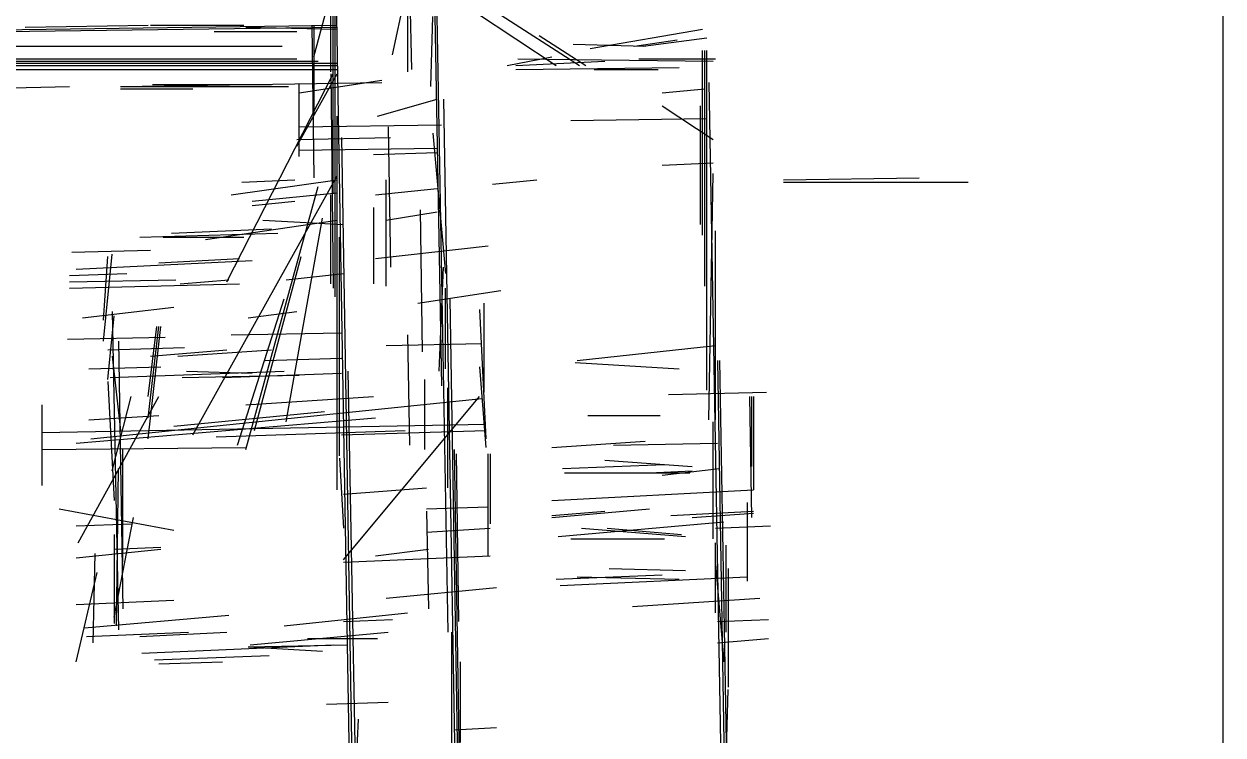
# Model space of a CAD drawing. Header units: metres. Extents: x 0.1 to 46.8, y -33.1 to 0.
# Drawn here: x 41.11 to 46.76, y -14.8 to -11.46 of the extents above; entities that cross this region are included whole.
import ezdxf

# ---------------------------------------------------------------- set-up
doc = ezdxf.new("R2010")
doc.units = ezdxf.units.M
doc.layers.add('Lines', color=7, linetype='Continuous')
doc.layers.add('Walls', color=2, linetype='Continuous')

msp = doc.modelspace()

# ---------------------------------------------------------------- linework, layer by layer
at = {"layer": 'Lines'}
for p, q in [((46.76, -33.07), (46.76, 0)), ((42.97, -6.93), (43.08, -13.16)), ((42.98, -6.94), (43.11, -14.32)), ((42.56, -11.68), (42.56, -9.39)), ((42.57, -10.41), (42.72, -19.32)), ((42.57, -12.25), (42.57, -10.75)), ((42.85, -11.6), (42.93, -11.23)), ((42.93, -11.23), (42.94, -11.67)), ((42.48, -11.61), (42.57, -11.27)), ((42.58, -12.74), (42.58, -11.32)), ((42.92, -11.38), (42.92, -11.68)), ((43.24, -11.4), (43.62, -11.65)), ((43.34, -11.4), (43.73, -11.65)), ((43.03, -11.75), (43.04, -11.42)), ((40.44, -11.49), (42.59, -11.46)), ((41.02, -11.49), (42.59, -11.47)), ((41.12, -11.47), (41.7, -11.46)), ((41.71, -11.46), (42.15, -11.46)), ((42.01, -11.49), (42.4, -11.49)), ((42.16, -11.47), (42.59, -11.48)), ((42.47, -11.46), (42.48, -12.18)), ((42.48, -11.46), (42.48, -11.88)), ((43.54, -11.51), (43.76, -11.65)), ((43.78, -11.57), (44.31, -11.48)), ((39.7, -11.56), (42.33, -11.56)), ((43.7, -11.55), (44.04, -11.56)), ((43.99, -11.56), (44.19, -11.53)), ((44.03, -11.56), (44.33, -11.52)), ((37.69, -11.62), (42.4, -11.62)), ((43.39, -11.65), (43.6, -11.61)), ((43.44, -11.62), (44.36, -11.63)), ((44.01, -11.62), (44.37, -11.62)), ((44.31, -12.45), (44.31, -11.58)), ((44.32, -12.69), (44.32, -11.58)), ((44.33, -13.18), (44.33, -11.58)), ((35.97, -11.65), (42.59, -11.65)), ((36.54, -11.64), (42.59, -11.64)), ((37.12, -11.63), (42.5, -11.63)), ((39.55, -11.67), (42.59, -11.67)), ((43.43, -11.65), (43.85, -11.63)), ((43.43, -11.67), (44.2, -11.66)), ((43.8, -11.67), (44.1, -11.67)), ((41.57, -11.75), (42.8, -11.73)), ((41.72, -11.74), (42.28, -11.74)), ((42.07, -12.67), (42.57, -11.69)), ((42.4, -12.03), (42.59, -11.69)), ((42.41, -11.78), (42.8, -11.72)), ((42.41, -12.08), (42.41, -11.74)), ((42.56, -11.69), (42.57, -12.7)), ((44.34, -11.73), (44.5, -20.89)), ((40.87, -11.76), (41.33, -11.75)), ((41.57, -11.75), (42.36, -11.75)), ((41.57, -11.76), (41.91, -11.76)), ((44.12, -11.78), (44.32, -11.76)), ((42.78, -11.89), (43.06, -11.81)), ((43.09, -11.81), (43.23, -20.03)), ((44.12, -11.84), (44.36, -12)), ((44.3, -12.4), (44.3, -11.84)), ((42.59, -13.65), (42.59, -11.89)), ((43.69, -11.91), (44.33, -11.9)), ((42.41, -11.94), (43.08, -11.93)), ((42.83, -11.94), (42.84, -12.6)), ((42.4, -12), (42.84, -11.99)), ((42.61, -11.99), (42.73, -19.28)), ((43.04, -11.97), (43.1, -12.63)), ((42.41, -12.05), (43.06, -12.04)), ((42.76, -12.07), (43.06, -12.06)), ((44.12, -12.12), (44.36, -12.11)), ((41.91, -13.39), (42.59, -12.17)), ((42.09, -12.26), (42.59, -12.19)), ((42.14, -12.2), (42.39, -12.19)), ((42.82, -12.69), (42.82, -12.19)), ((43.32, -12.21), (43.53, -12.19)), ((44.34, -13.32), (44.36, -12.16)), ((44.69, -12.19), (45.33, -12.18)), ((42.16, -13.46), (42.5, -12.22)), ((42.77, -12.26), (43.06, -12.23)), ((44.69, -12.2), (45.56, -12.2)), ((42.19, -12.29), (42.59, -12.25)), ((42.19, -12.31), (42.39, -12.29)), ((42.56, -12.68), (42.56, -12.26)), ((42.76, -12.32), (42.76, -12.68)), ((42.82, -12.38), (43.06, -12.34)), ((42.98, -12.33), (42.99, -13)), ((41.97, -12.47), (42.59, -12.38)), ((42.24, -12.38), (42.62, -12.4)), ((42.35, -13.33), (42.52, -12.37)), ((41.66, -12.46), (42.31, -12.44)), ((41.77, -12.46), (42.15, -12.46)), ((41.81, -12.44), (42.28, -12.42)), ((42.6, -13.49), (42.6, -12.46)), ((44.37, -13.32), (44.37, -12.43)), ((41.34, -12.53), (41.71, -12.52)), ((42.77, -12.56), (43.3, -12.5)), ((41.36, -12.61), (42.19, -12.57)), ((41.49, -12.95), (41.53, -12.54)), ((41.49, -12.85), (41.51, -12.55)), ((41.75, -12.58), (42.13, -12.56)), ((42.2, -13.37), (42.42, -12.55)), ((41.33, -12.64), (41.6, -12.63)), ((42.35, -12.66), (42.62, -12.63)), ((43.07, -13.09), (43.09, -12.6)), ((41.33, -12.67), (41.83, -12.66)), ((41.33, -12.7), (42.13, -12.68)), ((41.85, -12.68), (42.08, -12.66)), ((43.1, -13.08), (43.1, -12.7)), ((42.12, -13.44), (42.34, -12.75)), ((42.97, -12.77), (43.36, -12.71)), ((43.12, -12.75), (43.22, -18.8)), ((41.39, -12.84), (41.82, -12.79)), ((41.53, -12.81), (41.56, -14.31)), ((42.17, -12.84), (42.4, -12.81)), ((43.26, -12.8), (43.29, -13.41)), ((43.28, -12.77), (43.28, -13.19)), ((41.51, -13.13), (41.54, -12.83)), ((41.7, -13.31), (41.75, -12.88)), ((41.7, -13.41), (41.76, -12.88)), ((41.7, -13.21), (41.74, -12.88)), ((42.09, -12.92), (42.61, -12.91)), ((42.92, -12.92), (42.93, -13.44)), ((41.32, -12.94), (41.78, -12.93)), ((41.51, -12.99), (41.87, -12.98)), ((41.56, -12.95), (41.58, -14.21)), ((42.82, -12.97), (43.27, -12.96)), ((43.72, -13.04), (44.37, -12.97)), ((41.53, -13.02), (41.57, -13.37)), ((41.71, -13.02), (42.07, -12.99)), ((41.84, -13.02), (42.28, -12.99)), ((42.25, -13.04), (42.61, -13.03)), ((41.42, -13.08), (41.76, -13.07)), ((41.52, -13.12), (42.34, -13.09)), ((41.88, -13.09), (42.19, -13.1)), ((42.64, -13.09), (42.73, -17.98)), ((43.26, -13.07), (43.29, -13.45)), ((43.71, -13.05), (44.2, -13.08)), ((44.38, -13.04), (44.49, -19.73)), ((44.39, -13.04), (44.47, -17.76)), ((41.51, -13.14), (41.54, -13.7)), ((41.86, -13.12), (42.41, -13.11)), ((42.05, -13.12), (42.61, -13.1)), ((43, -13.13), (43, -13.46)), ((43.11, -13.64), (43.11, -13.17)), ((44.15, -13.2), (44.61, -13.19)), ((41.2, -13.63), (41.2, -13.25)), ((41.37, -13.9), (41.75, -13.21)), ((41.43, -13.41), (43.27, -13.22)), ((41.53, -13.56), (41.62, -13.21)), ((42.16, -13.25), (42.76, -13.21)), ((42.62, -13.98), (43.26, -13.21)), ((44.53, -13.21), (44.54, -13.78)), ((44.54, -13.21), (44.54, -13.54)), ((44.55, -13.21), (44.55, -13.65)), ((41.36, -13.43), (42.77, -13.31)), ((41.42, -13.32), (41.75, -13.3)), ((41.82, -13.35), (42.53, -13.28)), ((43.77, -13.3), (44.11, -13.3)), ((41.2, -13.38), (43.29, -13.34)), ((42.02, -13.4), (42.91, -13.37)), ((42.61, -13.39), (43.29, -13.37)), ((44.36, -13.88), (44.36, -13.33)), ((43.6, -13.45), (44.04, -13.42)), ((43.89, -13.44), (44.38, -13.43)), ((41.2, -13.46), (42.16, -13.45)), ((41.58, -13.99), (41.58, -13.46)), ((43.14, -13.46), (43.22, -18.28)), ((43.15, -13.48), (43.16, -14.27)), ((43.3, -13.96), (43.3, -13.48)), ((43.31, -13.48), (43.31, -13.81)), ((42.6, -13.5), (42.62, -13.83)), ((43.65, -13.55), (44.13, -13.53)), ((43.85, -13.51), (44.26, -13.54)), ((41.55, -14.29), (41.56, -13.55)), ((43.66, -13.57), (44.25, -13.57)), ((44.06, -13.57), (44.26, -13.56)), ((44.12, -13.58), (44.39, -13.55)), ((42.62, -13.67), (43.01, -13.64)), ((43.6, -13.7), (44.55, -13.65)), ((44.52, -13.71), (44.52, -14.08)), ((41.28, -13.74), (41.82, -13.84)), ((43.01, -13.74), (43.3, -13.73)), ((43.01, -13.75), (43.02, -14.21)), ((43.6, -13.78), (44.06, -13.74)), ((43.6, -13.77), (43.85, -13.75)), ((44.16, -13.77), (44.55, -13.75)), ((44.26, -13.78), (44.55, -13.76)), ((41.36, -13.82), (41.62, -13.81)), ((41.54, -14.25), (41.63, -13.78)), ((43.01, -13.85), (43.31, -13.83)), ((43.63, -13.87), (44.41, -13.8)), ((43.74, -13.83), (44.23, -13.87)), ((43.86, -13.83), (44.21, -13.86)), ((44.37, -13.83), (44.63, -13.82)), ((41.54, -13.86), (41.54, -14.28)), ((43.69, -13.88), (44.13, -13.88)), ((41.36, -13.97), (41.76, -13.93)), ((41.54, -13.93), (41.76, -13.92)), ((42.77, -13.96), (43.02, -13.93)), ((44.37, -14.23), (44.37, -13.9)), ((44.42, -13.91), (44.42, -14.32)), ((41.44, -14.37), (41.45, -13.95)), ((42.62, -13.99), (43.31, -13.96)), ((41.36, -14.46), (41.46, -14.04)), ((43.62, -14.07), (44.12, -14.05)), ((43.87, -14.02), (44.23, -14.03)), ((44.37, -14), (44.41, -14.46)), ((44.43, -14.02), (44.43, -14.58)), ((42.82, -14.16), (43.34, -14.11)), ((43.64, -14.1), (44.52, -14.06)), ((43.72, -14.06), (44.2, -14.07)), ((43.98, -14.2), (44.58, -14.16)), ((41.36, -14.19), (41.82, -14.17)), ((41.4, -14.3), (42.08, -14.24)), ((42.34, -14.29), (42.92, -14.23)), ((42.62, -14.27), (42.85, -14.26)), ((44.38, -14.27), (44.62, -14.26)), ((41.41, -14.34), (41.89, -14.32)), ((41.66, -14.34), (42.07, -14.32)), ((42.18, -14.38), (42.83, -14.32)), ((43.13, -16.23), (43.13, -14.32)), ((41.67, -14.42), (42.57, -14.38)), ((42.17, -14.39), (42.64, -14.38)), ((42.17, -14.39), (42.52, -14.41)), ((42.45, -14.35), (42.78, -14.35)), ((44.38, -14.37), (44.62, -14.35)), ((41.73, -14.45), (42.27, -14.43)), ((41.75, -14.47), (42.05, -14.46)), ((43.17, -14.84), (43.17, -14.46)), ((44.41, -15.36), (44.43, -14.59)), ((42.54, -14.66), (42.83, -14.65)), ((42.67, -15.15), (42.69, -14.73)), ((43.14, -14.78), (43.34, -14.77))]:
    msp.add_line(p, q, dxfattribs=at)
at = {"layer": 'Walls'}
for p, q in [((42.97, -6.93), (43.08, -13.16)), ((42.97, -6.93), (43.08, -13.16)), ((42.97, -6.93), (43.08, -13.16)), ((42.97, -6.93), (43.08, -13.16)), ((42.97, -6.93), (43.08, -13.16)), ((42.97, -6.93), (43.08, -13.16)), ((42.97, -6.93), (43.08, -13.16)), ((42.97, -6.93), (43.08, -13.16)), ((42.97, -6.93), (43.08, -13.16)), ((42.97, -6.93), (43.08, -13.16)), ((42.98, -6.94), (43.11, -14.32)), ((42.98, -6.94), (43.11, -14.32)), ((42.98, -6.94), (43.11, -14.32)), ((42.98, -6.94), (43.11, -14.32)), ((42.56, -11.68), (42.56, -9.39)), ((42.56, -11.68), (42.56, -9.39)), ((42.56, -11.68), (42.56, -9.39)), ((42.56, -11.68), (42.56, -9.39)), ((42.56, -11.68), (42.56, -9.39)), ((42.56, -11.68), (42.56, -9.39)), ((42.56, -11.68), (42.56, -9.39)), ((42.57, -10.41), (42.72, -19.32)), ((42.57, -10.41), (42.72, -19.32)), ((42.57, -10.41), (42.72, -19.32)), ((42.57, -10.41), (42.72, -19.32)), ((42.57, -12.25), (42.57, -10.75)), ((42.57, -12.25), (42.57, -10.75)), ((42.57, -12.25), (42.57, -10.75)), ((42.58, -12.74), (42.58, -11.32)), ((42.58, -12.74), (42.58, -11.32)), ((42.58, -12.74), (42.58, -11.32)), ((42.58, -12.74), (42.58, -11.32)), ((42.58, -12.74), (42.58, -11.32)), ((42.58, -12.74), (42.58, -11.32)), ((42.58, -12.74), (42.58, -11.32)), ((42.58, -12.74), (42.58, -11.32)), ((40.44, -11.49), (42.59, -11.46)), ((40.44, -11.49), (42.59, -11.46)), ((40.44, -11.49), (42.59, -11.46)), ((40.44, -11.49), (42.59, -11.46)), ((40.44, -11.49), (42.59, -11.46)), ((40.44, -11.49), (42.59, -11.46)), ((40.44, -11.49), (42.59, -11.46)), ((40.44, -11.49), (42.59, -11.46)), ((40.44, -11.49), (42.59, -11.46)), ((40.44, -11.49), (42.59, -11.46)), ((40.44, -11.49), (42.59, -11.46)), ((40.44, -11.49), (42.59, -11.46)), ((40.44, -11.49), (42.59, -11.46)), ((40.44, -11.49), (42.59, -11.46)), ((40.44, -11.49), (42.59, -11.46)), ((40.44, -11.49), (42.59, -11.46)), ((41.02, -11.49), (42.59, -11.47)), ((41.02, -11.49), (42.59, -11.47)), ((41.02, -11.49), (42.59, -11.47)), ((41.02, -11.49), (42.59, -11.47)), ((41.02, -11.49), (42.59, -11.47)), ((41.02, -11.49), (42.59, -11.47)), ((41.02, -11.49), (42.59, -11.47)), ((41.02, -11.49), (42.59, -11.47)), ((41.02, -11.49), (42.59, -11.47)), ((41.02, -11.49), (42.59, -11.47)), ((41.02, -11.49), (42.59, -11.47)), ((41.02, -11.49), (42.59, -11.47)), ((41.02, -11.49), (42.59, -11.47)), ((41.12, -11.47), (41.7, -11.46)), ((41.12, -11.47), (41.7, -11.46)), ((41.12, -11.47), (41.7, -11.46)), ((41.12, -11.47), (41.7, -11.46)), ((41.12, -11.47), (41.7, -11.46)), ((41.12, -11.47), (41.7, -11.46)), ((41.12, -11.47), (41.7, -11.46)), ((41.12, -11.47), (41.7, -11.46)), ((41.12, -11.47), (41.7, -11.46)), ((41.12, -11.47), (41.7, -11.46)), ((41.12, -11.47), (41.7, -11.46)), ((41.12, -11.47), (41.7, -11.46)), ((41.12, -11.47), (41.7, -11.46)), ((41.12, -11.47), (41.7, -11.46)), ((41.12, -11.47), (41.7, -11.46)), ((41.12, -11.47), (41.7, -11.46)), ((41.12, -11.47), (41.7, -11.46)), ((42.47, -11.46), (42.48, -12.18)), ((42.47, -11.46), (42.48, -12.18)), ((42.47, -11.46), (42.48, -12.18)), ((42.47, -11.46), (42.48, -12.18)), ((42.47, -11.46), (42.48, -12.18)), ((42.47, -11.46), (42.48, -12.18)), ((43.78, -11.57), (44.31, -11.48)), ((43.78, -11.57), (44.31, -11.48)), ((43.78, -11.57), (44.31, -11.48)), ((43.78, -11.57), (44.31, -11.48)), ((43.78, -11.57), (44.31, -11.48)), ((39.7, -11.56), (42.33, -11.56)), ((39.7, -11.56), (42.33, -11.56)), ((39.7, -11.56), (42.33, -11.56)), ((39.7, -11.56), (42.33, -11.56)), ((39.7, -11.56), (42.33, -11.56)), ((39.7, -11.56), (42.33, -11.56)), ((39.7, -11.56), (42.33, -11.56)), ((39.7, -11.56), (42.33, -11.56)), ((39.7, -11.56), (42.33, -11.56)), ((39.7, -11.56), (42.33, -11.56)), ((39.7, -11.56), (42.33, -11.56)), ((39.7, -11.56), (42.33, -11.56)), ((39.7, -11.56), (42.33, -11.56)), ((39.7, -11.56), (42.33, -11.56)), ((39.7, -11.56), (42.33, -11.56)), ((39.7, -11.56), (42.33, -11.56)), ((37.69, -11.62), (42.4, -11.62)), ((37.69, -11.62), (42.4, -11.62)), ((37.69, -11.62), (42.4, -11.62)), ((37.69, -11.62), (42.4, -11.62)), ((37.69, -11.62), (42.4, -11.62)), ((37.69, -11.62), (42.4, -11.62)), ((37.69, -11.62), (42.4, -11.62)), ((37.69, -11.62), (42.4, -11.62)), ((37.69, -11.62), (42.4, -11.62)), ((37.69, -11.62), (42.4, -11.62)), ((37.69, -11.62), (42.4, -11.62)), ((37.69, -11.62), (42.4, -11.62)), ((37.69, -11.62), (42.4, -11.62)), ((43.44, -11.62), (44.36, -11.63)), ((43.44, -11.62), (44.36, -11.63)), ((43.44, -11.62), (44.36, -11.63)), ((43.44, -11.62), (44.36, -11.63)), ((44.31, -12.45), (44.31, -11.58)), ((44.31, -12.45), (44.31, -11.58)), ((44.32, -12.69), (44.32, -11.58)), ((44.32, -12.69), (44.32, -11.58)), ((44.32, -12.69), (44.32, -11.58)), ((44.33, -13.18), (44.33, -11.58)), ((44.33, -13.18), (44.33, -11.58)), ((44.33, -13.18), (44.33, -11.58)), ((44.33, -13.18), (44.33, -11.58)), ((44.33, -13.18), (44.33, -11.58)), ((35.97, -11.65), (42.59, -11.65)), ((35.97, -11.65), (42.59, -11.65)), ((35.97, -11.65), (42.59, -11.65)), ((35.97, -11.65), (42.59, -11.65)), ((35.97, -11.65), (42.59, -11.65)), ((35.97, -11.65), (42.59, -11.65)), ((35.97, -11.65), (42.59, -11.65)), ((35.97, -11.65), (42.59, -11.65)), ((35.97, -11.65), (42.59, -11.65)), ((35.97, -11.65), (42.59, -11.65)), ((35.97, -11.65), (42.59, -11.65)), ((35.97, -11.65), (42.59, -11.65)), ((35.97, -11.65), (42.59, -11.65)), ((35.97, -11.65), (42.59, -11.65)), ((35.97, -11.65), (42.59, -11.65)), ((36.54, -11.64), (42.59, -11.64)), ((36.54, -11.64), (42.59, -11.64)), ((36.54, -11.64), (42.59, -11.64)), ((36.54, -11.64), (42.59, -11.64)), ((36.54, -11.64), (42.59, -11.64)), ((36.54, -11.64), (42.59, -11.64)), ((36.54, -11.64), (42.59, -11.64)), ((36.54, -11.64), (42.59, -11.64)), ((36.54, -11.64), (42.59, -11.64)), ((36.54, -11.64), (42.59, -11.64)), ((36.54, -11.64), (42.59, -11.64)), ((36.54, -11.64), (42.59, -11.64)), ((37.12, -11.63), (42.5, -11.63)), ((37.12, -11.63), (42.5, -11.63)), ((37.12, -11.63), (42.5, -11.63)), ((37.12, -11.63), (42.5, -11.63)), ((37.12, -11.63), (42.5, -11.63)), ((37.12, -11.63), (42.5, -11.63)), ((37.12, -11.63), (42.5, -11.63)), ((37.12, -11.63), (42.5, -11.63)), ((37.12, -11.63), (42.5, -11.63)), ((37.12, -11.63), (42.5, -11.63)), ((37.12, -11.63), (42.5, -11.63)), ((37.12, -11.63), (42.5, -11.63)), ((37.12, -11.63), (42.5, -11.63)), ((39.55, -11.67), (42.59, -11.67)), ((39.55, -11.67), (42.59, -11.67)), ((39.55, -11.67), (42.59, -11.67)), ((39.55, -11.67), (42.59, -11.67)), ((39.55, -11.67), (42.59, -11.67)), ((39.55, -11.67), (42.59, -11.67)), ((39.55, -11.67), (42.59, -11.67)), ((39.55, -11.67), (42.59, -11.67)), ((39.55, -11.67), (42.59, -11.67)), ((39.55, -11.67), (42.59, -11.67)), ((39.55, -11.67), (42.59, -11.67)), ((39.55, -11.67), (42.59, -11.67)), ((39.55, -11.67), (42.59, -11.67)), ((39.55, -11.67), (42.59, -11.67)), ((39.55, -11.67), (42.59, -11.67)), ((39.55, -11.67), (42.59, -11.67)), ((43.43, -11.67), (44.2, -11.66)), ((43.43, -11.67), (44.2, -11.66)), ((43.43, -11.67), (44.2, -11.66)), ((43.43, -11.67), (44.2, -11.66)), ((43.43, -11.67), (44.2, -11.66)), ((41.57, -11.75), (42.8, -11.73)), ((41.57, -11.75), (42.8, -11.73)), ((41.57, -11.75), (42.8, -11.73)), ((41.57, -11.75), (42.8, -11.73)), ((41.57, -11.75), (42.8, -11.73)), ((41.57, -11.75), (42.8, -11.73)), ((41.57, -11.75), (42.8, -11.73)), ((41.57, -11.75), (42.8, -11.73)), ((41.57, -11.75), (42.8, -11.73)), ((41.57, -11.75), (42.8, -11.73)), ((41.57, -11.75), (42.8, -11.73)), ((41.57, -11.75), (42.8, -11.73)), ((41.72, -11.74), (42.28, -11.74)), ((41.72, -11.74), (42.28, -11.74)), ((41.72, -11.74), (42.28, -11.74)), ((41.72, -11.74), (42.28, -11.74)), ((41.72, -11.74), (42.28, -11.74)), ((41.72, -11.74), (42.28, -11.74)), ((41.72, -11.74), (42.28, -11.74)), ((41.72, -11.74), (42.28, -11.74)), ((41.72, -11.74), (42.28, -11.74)), ((41.72, -11.74), (42.28, -11.74)), ((41.72, -11.74), (42.28, -11.74)), ((41.72, -11.74), (42.28, -11.74)), ((41.72, -11.74), (42.28, -11.74)), ((41.72, -11.74), (42.28, -11.74)), ((42.07, -12.67), (42.57, -11.69)), ((42.56, -11.69), (42.57, -12.7)), ((42.56, -11.69), (42.57, -12.7)), ((42.56, -11.69), (42.57, -12.7)), ((42.56, -11.69), (42.57, -12.7)), ((42.56, -11.69), (42.57, -12.7)), ((42.56, -11.69), (42.57, -12.7)), ((42.56, -11.69), (42.57, -12.7)), ((42.56, -11.69), (42.57, -12.7)), ((42.56, -11.69), (42.57, -12.7)), ((44.34, -11.73), (44.5, -20.89)), ((44.34, -11.73), (44.5, -20.89)), ((41.57, -11.75), (42.36, -11.75)), ((41.57, -11.75), (42.36, -11.75)), ((41.57, -11.75), (42.36, -11.75)), ((41.57, -11.75), (42.36, -11.75)), ((41.57, -11.75), (42.36, -11.75)), ((41.57, -11.75), (42.36, -11.75)), ((41.57, -11.75), (42.36, -11.75)), ((41.57, -11.75), (42.36, -11.75)), ((41.57, -11.75), (42.36, -11.75)), ((41.57, -11.75), (42.36, -11.75)), ((41.57, -11.75), (42.36, -11.75)), ((41.57, -11.75), (42.36, -11.75)), ((43.09, -11.81), (43.23, -20.03)), ((43.09, -11.81), (43.23, -20.03)), ((43.09, -11.81), (43.23, -20.03)), ((43.09, -11.81), (43.23, -20.03)), ((43.09, -11.81), (43.23, -20.03)), ((43.09, -11.81), (43.23, -20.03)), ((44.3, -12.4), (44.3, -11.84)), ((44.3, -12.4), (44.3, -11.84)), ((44.3, -12.4), (44.3, -11.84)), ((42.59, -13.65), (42.59, -11.89)), ((42.59, -13.65), (42.59, -11.89)), ((42.59, -13.65), (42.59, -11.89)), ((42.59, -13.65), (42.59, -11.89)), ((42.59, -13.65), (42.59, -11.89)), ((42.59, -13.65), (42.59, -11.89)), ((42.59, -13.65), (42.59, -11.89)), ((42.59, -13.65), (42.59, -11.89)), ((42.59, -13.65), (42.59, -11.89)), ((43.69, -11.91), (44.33, -11.9)), ((43.69, -11.91), (44.33, -11.9)), ((43.69, -11.91), (44.33, -11.9)), ((43.69, -11.91), (44.33, -11.9)), ((43.69, -11.91), (44.33, -11.9)), ((43.69, -11.91), (44.33, -11.9)), ((42.41, -11.94), (43.08, -11.93)), ((42.41, -11.94), (43.08, -11.93)), ((42.41, -11.94), (43.08, -11.93)), ((42.41, -11.94), (43.08, -11.93)), ((42.41, -11.94), (43.08, -11.93)), ((42.83, -11.94), (42.84, -12.6)), ((42.83, -11.94), (42.84, -12.6)), ((42.83, -11.94), (42.84, -12.6)), ((42.83, -11.94), (42.84, -12.6)), ((42.83, -11.94), (42.84, -12.6)), ((42.83, -11.94), (42.84, -12.6)), ((42.83, -11.94), (42.84, -12.6)), ((42.83, -11.94), (42.84, -12.6)), ((42.61, -11.99), (42.73, -19.28)), ((42.61, -11.99), (42.73, -19.28)), ((42.61, -11.99), (42.73, -19.28)), ((42.61, -11.99), (42.73, -19.28)), ((42.61, -11.99), (42.73, -19.28)), ((42.61, -11.99), (42.73, -19.28)), ((42.61, -11.99), (42.73, -19.28)), ((42.61, -11.99), (42.73, -19.28)), ((43.04, -11.97), (43.1, -12.63)), ((43.04, -11.97), (43.1, -12.63)), ((43.04, -11.97), (43.1, -12.63)), ((43.04, -11.97), (43.1, -12.63)), ((43.04, -11.97), (43.1, -12.63)), ((43.04, -11.97), (43.1, -12.63)), ((43.04, -11.97), (43.1, -12.63)), ((42.41, -12.05), (43.06, -12.04)), ((42.41, -12.05), (43.06, -12.04)), ((42.41, -12.05), (43.06, -12.04)), ((42.41, -12.05), (43.06, -12.04)), ((42.41, -12.05), (43.06, -12.04)), ((41.91, -13.39), (42.59, -12.17)), ((42.09, -12.26), (42.59, -12.19)), ((42.09, -12.26), (42.59, -12.19)), ((42.09, -12.26), (42.59, -12.19)), ((42.09, -12.26), (42.59, -12.19)), ((42.09, -12.26), (42.59, -12.19)), ((42.09, -12.26), (42.59, -12.19)), ((42.09, -12.26), (42.59, -12.19)), ((42.09, -12.26), (42.59, -12.19)), ((42.09, -12.26), (42.59, -12.19)), ((42.09, -12.26), (42.59, -12.19)), ((42.09, -12.26), (42.59, -12.19)), ((42.82, -12.69), (42.82, -12.19)), ((42.82, -12.69), (42.82, -12.19)), ((42.82, -12.69), (42.82, -12.19)), ((42.82, -12.69), (42.82, -12.19)), ((42.82, -12.69), (42.82, -12.19)), ((42.82, -12.69), (42.82, -12.19)), ((42.82, -12.69), (42.82, -12.19)), ((42.82, -12.69), (42.82, -12.19)), ((42.82, -12.69), (42.82, -12.19)), ((44.34, -13.32), (44.36, -12.16)), ((44.34, -13.32), (44.36, -12.16)), ((44.34, -13.32), (44.36, -12.16)), ((44.34, -13.32), (44.36, -12.16)), ((44.34, -13.32), (44.36, -12.16)), ((42.16, -13.46), (42.5, -12.22)), ((42.16, -13.46), (42.5, -12.22)), ((42.98, -12.33), (42.99, -13)), ((42.98, -12.33), (42.99, -13)), ((42.98, -12.33), (42.99, -13)), ((42.98, -12.33), (42.99, -13)), ((42.98, -12.33), (42.99, -13)), ((42.98, -12.33), (42.99, -13)), ((42.98, -12.33), (42.99, -13)), ((42.98, -12.33), (42.99, -13)), ((42.98, -12.33), (42.99, -13)), ((41.97, -12.47), (42.59, -12.38)), ((41.97, -12.47), (42.59, -12.38)), ((41.97, -12.47), (42.59, -12.38)), ((41.97, -12.47), (42.59, -12.38)), ((41.97, -12.47), (42.59, -12.38)), ((41.97, -12.47), (42.59, -12.38)), ((41.97, -12.47), (42.59, -12.38)), ((41.97, -12.47), (42.59, -12.38)), ((41.97, -12.47), (42.59, -12.38)), ((41.97, -12.47), (42.59, -12.38)), ((41.97, -12.47), (42.59, -12.38)), ((41.97, -12.47), (42.59, -12.38)), ((41.97, -12.47), (42.59, -12.38)), ((41.97, -12.47), (42.59, -12.38)), ((41.97, -12.47), (42.59, -12.38)), ((42.35, -13.33), (42.52, -12.37)), ((42.35, -13.33), (42.52, -12.37)), ((42.35, -13.33), (42.52, -12.37)), ((41.66, -12.46), (42.31, -12.44)), ((41.66, -12.46), (42.31, -12.44)), ((41.66, -12.46), (42.31, -12.44)), ((41.66, -12.46), (42.31, -12.44)), ((41.66, -12.46), (42.31, -12.44)), ((41.66, -12.46), (42.31, -12.44)), ((41.66, -12.46), (42.31, -12.44)), ((41.66, -12.46), (42.31, -12.44)), ((41.66, -12.46), (42.31, -12.44)), ((41.66, -12.46), (42.31, -12.44)), ((41.66, -12.46), (42.31, -12.44)), ((41.66, -12.46), (42.31, -12.44)), ((42.6, -13.49), (42.6, -12.46)), ((42.6, -13.49), (42.6, -12.46)), ((42.6, -13.49), (42.6, -12.46)), ((42.6, -13.49), (42.6, -12.46)), ((42.6, -13.49), (42.6, -12.46)), ((42.6, -13.49), (42.6, -12.46)), ((42.6, -13.49), (42.6, -12.46)), ((44.37, -13.32), (44.37, -12.43)), ((44.37, -13.32), (44.37, -12.43)), ((44.37, -13.32), (44.37, -12.43)), ((44.37, -13.32), (44.37, -12.43)), ((44.37, -13.32), (44.37, -12.43)), ((42.77, -12.56), (43.3, -12.5)), ((42.77, -12.56), (43.3, -12.5)), ((42.77, -12.56), (43.3, -12.5)), ((42.77, -12.56), (43.3, -12.5)), ((42.77, -12.56), (43.3, -12.5)), ((41.36, -12.61), (42.19, -12.57)), ((41.36, -12.61), (42.19, -12.57)), ((41.36, -12.61), (42.19, -12.57)), ((41.36, -12.61), (42.19, -12.57)), ((41.36, -12.61), (42.19, -12.57)), ((41.36, -12.61), (42.19, -12.57)), ((41.36, -12.61), (42.19, -12.57)), ((41.36, -12.61), (42.19, -12.57)), ((42.2, -13.37), (42.42, -12.55)), ((42.2, -13.37), (42.42, -12.55)), ((42.2, -13.37), (42.42, -12.55)), ((41.33, -12.67), (41.83, -12.66)), ((41.33, -12.67), (41.83, -12.66)), ((41.33, -12.67), (41.83, -12.66)), ((41.33, -12.67), (41.83, -12.66)), ((41.33, -12.67), (41.83, -12.66)), ((41.33, -12.67), (41.83, -12.66)), ((41.33, -12.67), (41.83, -12.66)), ((41.33, -12.7), (42.13, -12.68)), ((41.33, -12.7), (42.13, -12.68)), ((41.33, -12.7), (42.13, -12.68)), ((41.33, -12.7), (42.13, -12.68)), ((41.33, -12.7), (42.13, -12.68)), ((41.33, -12.7), (42.13, -12.68)), ((41.33, -12.7), (42.13, -12.68)), ((41.33, -12.7), (42.13, -12.68)), ((41.33, -12.7), (42.13, -12.68)), ((41.33, -12.7), (42.13, -12.68)), ((41.33, -12.7), (42.13, -12.68)), ((42.12, -13.44), (42.34, -12.75)), ((42.12, -13.44), (42.34, -12.75)), ((42.12, -13.44), (42.34, -12.75)), ((43.12, -12.75), (43.22, -18.8)), ((43.12, -12.75), (43.22, -18.8)), ((43.12, -12.75), (43.22, -18.8)), ((43.12, -12.75), (43.22, -18.8)), ((43.12, -12.75), (43.22, -18.8)), ((41.53, -12.81), (41.56, -14.31)), ((41.53, -12.81), (41.56, -14.31)), ((41.53, -12.81), (41.56, -14.31)), ((43.26, -12.8), (43.29, -13.41)), ((43.26, -12.8), (43.29, -13.41)), ((43.26, -12.8), (43.29, -13.41)), ((43.26, -12.8), (43.29, -13.41)), ((43.26, -12.8), (43.29, -13.41)), ((41.7, -13.41), (41.76, -12.88)), ((41.7, -13.41), (41.76, -12.88)), ((41.7, -13.41), (41.76, -12.88)), ((41.7, -13.41), (41.76, -12.88)), ((41.7, -13.41), (41.76, -12.88)), ((41.7, -13.41), (41.76, -12.88)), ((41.7, -13.41), (41.76, -12.88)), ((41.7, -13.41), (41.76, -12.88)), ((42.09, -12.92), (42.61, -12.91)), ((42.09, -12.92), (42.61, -12.91)), ((42.09, -12.92), (42.61, -12.91)), ((42.09, -12.92), (42.61, -12.91)), ((42.09, -12.92), (42.61, -12.91)), ((42.09, -12.92), (42.61, -12.91)), ((42.09, -12.92), (42.61, -12.91)), ((42.09, -12.92), (42.61, -12.91)), ((42.09, -12.92), (42.61, -12.91)), ((42.09, -12.92), (42.61, -12.91)), ((42.09, -12.92), (42.61, -12.91)), ((42.09, -12.92), (42.61, -12.91)), ((42.09, -12.92), (42.61, -12.91)), ((42.09, -12.92), (42.61, -12.91)), ((42.09, -12.92), (42.61, -12.91)), ((42.09, -12.92), (42.61, -12.91)), ((42.92, -12.92), (42.93, -13.44)), ((42.92, -12.92), (42.93, -13.44)), ((42.92, -12.92), (42.93, -13.44)), ((42.92, -12.92), (42.93, -13.44)), ((42.92, -12.92), (42.93, -13.44)), ((42.92, -12.92), (42.93, -13.44)), ((41.56, -12.95), (41.58, -14.21)), ((41.56, -12.95), (41.58, -14.21)), ((41.56, -12.95), (41.58, -14.21)), ((43.72, -13.04), (44.37, -12.97)), ((43.72, -13.04), (44.37, -12.97)), ((41.52, -13.12), (42.34, -13.09)), ((41.52, -13.12), (42.34, -13.09)), ((41.52, -13.12), (42.34, -13.09)), ((41.52, -13.12), (42.34, -13.09)), ((41.52, -13.12), (42.34, -13.09)), ((41.52, -13.12), (42.34, -13.09)), ((41.52, -13.12), (42.34, -13.09)), ((41.52, -13.12), (42.34, -13.09)), ((41.52, -13.12), (42.34, -13.09)), ((41.52, -13.12), (42.34, -13.09)), ((41.52, -13.12), (42.34, -13.09)), ((41.52, -13.12), (42.34, -13.09)), ((41.52, -13.12), (42.34, -13.09)), ((41.52, -13.12), (42.34, -13.09)), ((41.52, -13.12), (42.34, -13.09)), ((42.64, -13.09), (42.73, -17.98)), ((42.64, -13.09), (42.73, -17.98)), ((42.64, -13.09), (42.73, -17.98)), ((42.64, -13.09), (42.73, -17.98)), ((42.64, -13.09), (42.73, -17.98)), ((42.64, -13.09), (42.73, -17.98)), ((42.64, -13.09), (42.73, -17.98)), ((42.64, -13.09), (42.73, -17.98)), ((44.38, -13.04), (44.49, -19.73)), ((44.38, -13.04), (44.49, -19.73)), ((44.39, -13.04), (44.47, -17.76)), ((44.39, -13.04), (44.47, -17.76)), ((41.51, -13.14), (41.54, -13.7)), ((41.51, -13.14), (41.54, -13.7)), ((41.51, -13.14), (41.54, -13.7)), ((41.51, -13.14), (41.54, -13.7)), ((41.86, -13.12), (42.41, -13.11)), ((41.86, -13.12), (42.41, -13.11)), ((41.86, -13.12), (42.41, -13.11)), ((41.86, -13.12), (42.41, -13.11)), ((41.86, -13.12), (42.41, -13.11)), ((41.86, -13.12), (42.41, -13.11)), ((41.86, -13.12), (42.41, -13.11)), ((41.86, -13.12), (42.41, -13.11)), ((41.86, -13.12), (42.41, -13.11)), ((41.86, -13.12), (42.41, -13.11)), ((41.86, -13.12), (42.41, -13.11)), ((41.86, -13.12), (42.41, -13.11)), ((41.86, -13.12), (42.41, -13.11)), ((41.86, -13.12), (42.41, -13.11)), ((41.86, -13.12), (42.41, -13.11)), ((42.05, -13.12), (42.61, -13.1)), ((42.05, -13.12), (42.61, -13.1)), ((42.05, -13.12), (42.61, -13.1)), ((42.05, -13.12), (42.61, -13.1)), ((42.05, -13.12), (42.61, -13.1)), ((42.05, -13.12), (42.61, -13.1)), ((42.05, -13.12), (42.61, -13.1)), ((42.05, -13.12), (42.61, -13.1)), ((42.05, -13.12), (42.61, -13.1)), ((42.05, -13.12), (42.61, -13.1)), ((42.05, -13.12), (42.61, -13.1)), ((42.05, -13.12), (42.61, -13.1)), ((42.05, -13.12), (42.61, -13.1)), ((42.05, -13.12), (42.61, -13.1)), ((42.05, -13.12), (42.61, -13.1)), ((41.43, -13.41), (43.27, -13.22)), ((41.43, -13.41), (43.27, -13.22)), ((41.43, -13.41), (43.27, -13.22)), ((41.43, -13.41), (43.27, -13.22)), ((41.43, -13.41), (43.27, -13.22)), ((41.43, -13.41), (43.27, -13.22)), ((41.43, -13.41), (43.27, -13.22)), ((41.43, -13.41), (43.27, -13.22)), ((42.16, -13.25), (42.76, -13.21)), ((42.16, -13.25), (42.76, -13.21)), ((42.16, -13.25), (42.76, -13.21)), ((42.16, -13.25), (42.76, -13.21)), ((42.16, -13.25), (42.76, -13.21)), ((42.16, -13.25), (42.76, -13.21)), ((42.16, -13.25), (42.76, -13.21)), ((42.16, -13.25), (42.76, -13.21)), ((42.16, -13.25), (42.76, -13.21)), ((44.53, -13.21), (44.54, -13.78)), ((44.53, -13.21), (44.54, -13.78)), ((44.53, -13.21), (44.54, -13.78)), ((41.36, -13.43), (42.77, -13.31)), ((41.36, -13.43), (42.77, -13.31)), ((41.36, -13.43), (42.77, -13.31)), ((41.36, -13.43), (42.77, -13.31)), ((41.36, -13.43), (42.77, -13.31)), ((41.36, -13.43), (42.77, -13.31)), ((41.36, -13.43), (42.77, -13.31)), ((41.36, -13.43), (42.77, -13.31)), ((41.36, -13.43), (42.77, -13.31)), ((41.36, -13.43), (42.77, -13.31)), ((41.82, -13.35), (42.53, -13.28)), ((41.82, -13.35), (42.53, -13.28)), ((41.82, -13.35), (42.53, -13.28)), ((41.82, -13.35), (42.53, -13.28)), ((41.82, -13.35), (42.53, -13.28)), ((41.82, -13.35), (42.53, -13.28)), ((41.82, -13.35), (42.53, -13.28)), ((41.82, -13.35), (42.53, -13.28)), ((41.82, -13.35), (42.53, -13.28)), ((41.82, -13.35), (42.53, -13.28)), ((41.2, -13.38), (43.29, -13.34)), ((41.2, -13.38), (43.29, -13.34)), ((41.2, -13.38), (43.29, -13.34)), ((41.2, -13.38), (43.29, -13.34)), ((41.2, -13.38), (43.29, -13.34)), ((41.2, -13.38), (43.29, -13.34)), ((41.2, -13.38), (43.29, -13.34)), ((41.2, -13.38), (43.29, -13.34)), ((41.2, -13.38), (43.29, -13.34)), ((42.02, -13.4), (42.91, -13.37)), ((42.02, -13.4), (42.91, -13.37)), ((42.02, -13.4), (42.91, -13.37)), ((42.02, -13.4), (42.91, -13.37)), ((42.02, -13.4), (42.91, -13.37)), ((42.02, -13.4), (42.91, -13.37)), ((42.02, -13.4), (42.91, -13.37)), ((42.02, -13.4), (42.91, -13.37)), ((42.02, -13.4), (42.91, -13.37)), ((42.02, -13.4), (42.91, -13.37)), ((42.02, -13.4), (42.91, -13.37)), ((42.61, -13.39), (43.29, -13.37)), ((42.61, -13.39), (43.29, -13.37)), ((42.61, -13.39), (43.29, -13.37)), ((42.61, -13.39), (43.29, -13.37)), ((42.61, -13.39), (43.29, -13.37)), ((42.61, -13.39), (43.29, -13.37)), ((42.61, -13.39), (43.29, -13.37)), ((42.61, -13.39), (43.29, -13.37)), ((42.61, -13.39), (43.29, -13.37)), ((44.36, -13.88), (44.36, -13.33)), ((44.36, -13.88), (44.36, -13.33)), ((44.36, -13.88), (44.36, -13.33)), ((41.2, -13.46), (42.16, -13.45)), ((41.2, -13.46), (42.16, -13.45)), ((41.2, -13.46), (42.16, -13.45)), ((41.2, -13.46), (42.16, -13.45)), ((41.2, -13.46), (42.16, -13.45)), ((41.2, -13.46), (42.16, -13.45)), ((41.2, -13.46), (42.16, -13.45)), ((41.2, -13.46), (42.16, -13.45)), ((41.2, -13.46), (42.16, -13.45)), ((41.2, -13.46), (42.16, -13.45)), ((41.58, -13.99), (41.58, -13.46)), ((41.58, -13.99), (41.58, -13.46)), ((41.58, -13.99), (41.58, -13.46)), ((41.58, -13.99), (41.58, -13.46)), ((43.14, -13.46), (43.22, -18.28)), ((43.14, -13.46), (43.22, -18.28)), ((43.14, -13.46), (43.22, -18.28)), ((43.14, -13.46), (43.22, -18.28)), ((43.14, -13.46), (43.22, -18.28)), ((43.15, -13.48), (43.16, -14.27)), ((43.15, -13.48), (43.16, -14.27)), ((41.55, -14.29), (41.56, -13.55)), ((41.55, -14.29), (41.56, -13.55)), ((41.55, -14.29), (41.56, -13.55)), ((41.55, -14.29), (41.56, -13.55)), ((41.55, -14.29), (41.56, -13.55)), ((43.66, -13.57), (44.25, -13.57)), ((43.66, -13.57), (44.25, -13.57)), ((43.66, -13.57), (44.25, -13.57)), ((43.66, -13.57), (44.25, -13.57)), ((43.66, -13.57), (44.25, -13.57)), ((43.66, -13.57), (44.25, -13.57)), ((43.6, -13.7), (44.55, -13.65)), ((43.6, -13.7), (44.55, -13.65)), ((43.6, -13.7), (44.55, -13.65)), ((43.6, -13.7), (44.55, -13.65)), ((43.6, -13.7), (44.55, -13.65)), ((43.6, -13.7), (44.55, -13.65)), ((43.63, -13.87), (44.41, -13.8)), ((43.63, -13.87), (44.41, -13.8)), ((43.63, -13.87), (44.41, -13.8)), ((43.63, -13.87), (44.41, -13.8)), ((43.63, -13.87), (44.41, -13.8)), ((42.62, -13.99), (43.31, -13.96)), ((42.62, -13.99), (43.31, -13.96)), ((42.62, -13.99), (43.31, -13.96)), ((42.62, -13.99), (43.31, -13.96)), ((42.62, -13.99), (43.31, -13.96)), ((43.62, -14.07), (44.12, -14.05)), ((43.62, -14.07), (44.12, -14.05)), ((43.62, -14.07), (44.12, -14.05)), ((43.62, -14.07), (44.12, -14.05)), ((43.62, -14.07), (44.12, -14.05)), ((43.62, -14.07), (44.12, -14.05)), ((44.43, -14.02), (44.43, -14.58)), ((44.43, -14.02), (44.43, -14.58)), ((42.82, -14.16), (43.34, -14.11)), ((42.82, -14.16), (43.34, -14.11)), ((42.82, -14.16), (43.34, -14.11)), ((42.82, -14.16), (43.34, -14.11)), ((42.82, -14.16), (43.34, -14.11)), ((43.64, -14.1), (44.52, -14.06)), ((43.64, -14.1), (44.52, -14.06)), ((43.64, -14.1), (44.52, -14.06)), ((43.64, -14.1), (44.52, -14.06)), ((43.64, -14.1), (44.52, -14.06)), ((43.98, -14.2), (44.58, -14.16)), ((43.98, -14.2), (44.58, -14.16)), ((43.98, -14.2), (44.58, -14.16)), ((43.98, -14.2), (44.58, -14.16)), ((43.98, -14.2), (44.58, -14.16)), ((41.4, -14.3), (42.08, -14.24)), ((41.4, -14.3), (42.08, -14.24)), ((41.4, -14.3), (42.08, -14.24)), ((42.34, -14.29), (42.92, -14.23)), ((42.34, -14.29), (42.92, -14.23)), ((42.34, -14.29), (42.92, -14.23)), ((42.34, -14.29), (42.92, -14.23)), ((42.34, -14.29), (42.92, -14.23)), ((42.18, -14.38), (42.83, -14.32)), ((42.18, -14.38), (42.83, -14.32)), ((42.18, -14.38), (42.83, -14.32)), ((42.18, -14.38), (42.83, -14.32)), ((42.18, -14.38), (42.83, -14.32)), ((42.18, -14.38), (42.83, -14.32)), ((43.13, -16.23), (43.13, -14.32)), ((43.13, -16.23), (43.13, -14.32)), ((43.13, -16.23), (43.13, -14.32)), ((43.13, -16.23), (43.13, -14.32)), ((43.13, -16.23), (43.13, -14.32)), ((43.13, -16.23), (43.13, -14.32)), ((43.13, -16.23), (43.13, -14.32)), ((41.67, -14.42), (42.57, -14.38)), ((41.67, -14.42), (42.57, -14.38)), ((41.67, -14.42), (42.57, -14.38)), ((41.73, -14.45), (42.27, -14.43)), ((41.73, -14.45), (42.27, -14.43)), ((41.73, -14.45), (42.27, -14.43)), ((44.41, -15.36), (44.43, -14.59)), ((44.41, -15.36), (44.43, -14.59)), ((44.41, -15.36), (44.43, -14.59))]:
    msp.add_line(p, q, dxfattribs=at)

doc.saveas('drawing.dxf')
